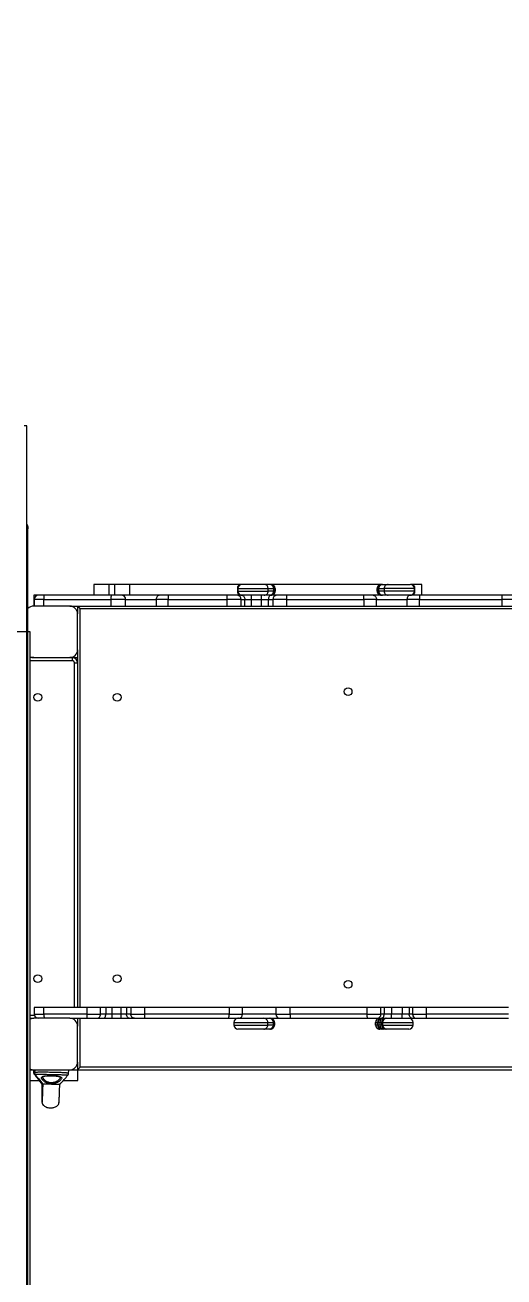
# Model space of a CAD drawing. Header units: millimetres. Extents: x -9110 to 8278, y -6387 to 5914.
# Drawn here: x -2133 to -1204, y 602 to 3032 of the extents above; entities that cross this region are included whole.
import ezdxf

# ---------------------------------------------------------------- set-up
doc = ezdxf.new("R2010")
doc.units = ezdxf.units.MM
for name, color, linetype in [('DIKOM_ОБЪЕКТ', 7, 'Continuous'), ('DIKOM_РАЗМЕР_ЗОНА', 7, 'Continuous'), ('DIKOM_РАЗМЕР_ОБЪЕКТА', 7, 'Continuous')]:
    doc.layers.add(name, color=color, linetype=linetype)
doc.styles.add('style1', font='arial.ttf', dxfattribs={"width": 0.8})
doc.dimstyles.new('1-50', dxfattribs={"dimtxt": 300, "dimasz": 200, "dimexe": 100, "dimexo": 0, "dimgap": 100, "dimtad": 1, "dimtxsty": 'style1', "dimcen": 200, "dimclrd": 7, "dimclre": 7, "dimclrt": 7, "dimadec": 1, "dimazin": 2, "dimtfac": 1, "dimtmove": 0, "dimatfit": 2, "dimfxl": 0, "dimlwd": 25, "dimlwe": 18, "dimarcsym": 0})

# ---------------------------------------------------------------- blocks, each defined once
blk = doc.blocks.new('*D9')
at = {"layer": 'Defpoints', "color": 0, "transparency": 16777216}
for p in [(-2194.7, 3914.4), (-7206.9, -3406.5), (-367.7, -3406.5)]:
    blk.add_point(p, dxfattribs=at)
at = {"layer": 'DIKOM_РАЗМЕР_ОБЪЕКТА', "color": 7, "lineweight": 18, "transparency": 16777216}
for p, q in [((-2194.7, 3914.4), (-7306.9, 3914.4)), ((-367.7, -3406.5), (-7306.9, -3406.5))]:
    blk.add_line(p, q, dxfattribs=at)
at = {"layer": 'DIKOM_РАЗМЕР_ОБЪЕКТА', "color": 7, "lineweight": 25, "transparency": 16777216}
blk.add_line((-7206.9, 3714.4), (-7206.9, -3206.5), dxfattribs=at)
at = {"layer": 'DIKOM_РАЗМЕР_ОБЪЕКТА', "color": 7, "transparency": 16777216}
for points in [[(-7240.3, 3714.4), (-7173.6, 3714.4), (-7206.9, 3914.4)], [(-7240.3, -3206.5), (-7173.6, -3206.5), (-7206.9, -3406.5)]]:
    blk.add_solid(points, dxfattribs=at)
at = {"layer": 'DIKOM_РАЗМЕР_ОБЪЕКТА', "color": 7, "transparency": 16777216, "insert": (-7460.2, 292.3), "char_height": 300, "attachment_point": 5, "rotation": 90, "style": 'style1'}
blk.add_mtext('7300', dxfattribs=at)
blk = doc.blocks.new('*D10')
at = {"layer": 'Defpoints', "color": 0, "transparency": 16777216}
for p in [(-3851.3, 5914.4), (-8660.2, -5406.5), (-497.8, -5406.5)]:
    blk.add_point(p, dxfattribs=at)
at = {"layer": 'DIKOM_РАЗМЕР_ЗОНА', "color": 7, "lineweight": 18, "transparency": 16777216}
for p, q in [((-3851.3, 5914.4), (-8760.2, 5914.4)), ((-497.8, -5406.5), (-8760.2, -5406.5))]:
    blk.add_line(p, q, dxfattribs=at)
at = {"layer": 'DIKOM_РАЗМЕР_ЗОНА', "color": 7, "lineweight": 25, "transparency": 16777216}
blk.add_line((-8660.2, 5714.4), (-8660.2, -5206.5), dxfattribs=at)
at = {"layer": 'DIKOM_РАЗМЕР_ЗОНА', "color": 7, "transparency": 16777216}
for points in [[(-8693.5, 5714.4), (-8626.8, 5714.4), (-8660.2, 5914.4)], [(-8693.5, -5206.5), (-8626.8, -5206.5), (-8660.2, -5406.5)]]:
    blk.add_solid(points, dxfattribs=at)
at = {"layer": 'DIKOM_РАЗМЕР_ЗОНА', "color": 7, "transparency": 16777216, "insert": (-8913.4, 268.5), "char_height": 300, "attachment_point": 5, "rotation": 90, "style": 'style1'}
blk.add_mtext('11300', dxfattribs=at)

msp = doc.modelspace()

# ---------------------------------------------------------------- linework, layer by layer
at = {"layer": 'DIKOM_ОБЪЕКТ', "color": 7, "linetype": 'Continuous', "lineweight": 15}
for p, q in [((-2129.816, 2253.968), (-2134.816, 2253.968)), ((-2129.816, -1746.032), (-2129.816, 2253.968)), ((-1999.838, 1945.969), (-1999.838, 1924.968)), ((-1969.838, 1945.969), (-1999.838, 1945.969)), ((-1969.838, 1924.968), (-1969.838, 1945.969)), ((-1959.782, 1945.969), (-1969.838, 1945.969)), ((-1959.782, 1945.969), (-1959.782, 1924.968)), ((-1929.955, 1945.969), (-1959.782, 1945.969)), ((-1929.955, 1924.968), (-1929.955, 1945.969)), ((-1713.531, 1945.969), (-1929.955, 1945.969)), ((-1712.288, 1945.969), (-1712.374, 1945.969)), ((-1658.691, 1945.969), (-1669.139, 1945.969)), ((-1657.925, 1945.969), (-1658.341, 1945.969)), ((-1657.042, 1945.969), (-1657.925, 1945.969)), ((-1655.877, 1945.969), (-1657.042, 1945.969)), ((-1441.8, 1945.969), (-1655.519, 1945.969)), ((-1441.785, 1945.969), (-1440.62, 1945.969)), ((-1440.62, 1945.969), (-1439.737, 1945.969)), ((-1439.737, 1945.969), (-1439.252, 1945.969)), ((-1438.971, 1945.969), (-1428.523, 1945.969)), ((-1385.4, 1945.969), (-1385.288, 1945.969)), ((-1384.532, 1945.969), (-1384.521, 1945.969)), ((-1362.95, 1945.969), (-1384.126, 1945.969)), ((-1362.95, 1924.968), (-1362.95, 1945.969)), ((-2116.248, 1924.968), (-2116.248, 1903.968)), ((-2107.676, 1924.968), (-2116.248, 1924.968)), ((-1965.786, 1924.968), (-2096.171, 1924.968)), ((-1741.244, 1924.968), (-1855.058, 1924.968)), ((-1721.175, 1937.968), (-1721.175, 1932.969)), ((-1721.175, 1937.968), (-1720.083, 1937.968)), ((-1721.175, 1932.969), (-1720.083, 1932.969)), ((-1720.126, 1937.968), (-1720.126, 1932.969)), ((-1720.126, 1937.968), (-1661.144, 1937.968)), ((-1720.126, 1932.969), (-1661.144, 1932.969)), ((-1712.313, 1924.968), (-1712.374, 1924.968)), ((-1674.427, 1924.968), (-1694.031, 1924.968)), ((-1661.144, 1932.969), (-1661.144, 1937.968)), ((-1661.144, 1937.968), (-1650.696, 1937.968)), ((-1650.696, 1932.969), (-1661.144, 1932.969)), ((-1650.696, 1937.968), (-1650.696, 1932.969)), ((-1650.696, 1937.968), (-1650.678, 1937.968)), ((-1650.696, 1932.969), (-1650.678, 1932.969)), ((-1650.678, 1932.969), (-1650.678, 1937.968)), ((-1650.678, 1937.968), (-1650.25, 1937.968)), ((-1650.25, 1932.969), (-1650.678, 1932.969)), ((-1650.25, 1937.968), (-1650.25, 1932.969)), ((-1650.25, 1937.968), (-1649.047, 1937.968)), ((-1650.25, 1932.969), (-1649.047, 1932.969)), ((-1649.047, 1932.969), (-1649.047, 1937.968)), ((-1649.047, 1937.968), (-1647.882, 1937.968)), ((-1647.882, 1932.969), (-1649.047, 1932.969)), ((-1647.882, 1937.968), (-1647.882, 1932.969)), ((-1647.882, 1937.968), (-1647.862, 1937.968)), ((-1647.882, 1932.969), (-1647.862, 1932.969)), ((-1647.862, 1932.969), (-1647.862, 1937.968)), ((-1475.793, 1924.968), (-1625.171, 1924.968)), ((-1449.8, 1937.968), (-1449.8, 1932.969)), ((-1449.78, 1937.968), (-1449.8, 1937.968)), ((-1449.78, 1932.969), (-1449.8, 1932.969)), ((-1449.78, 1937.968), (-1448.615, 1937.968)), ((-1449.78, 1932.969), (-1449.78, 1937.968)), ((-1448.615, 1932.969), (-1449.78, 1932.969)), ((-1447.411, 1937.968), (-1448.615, 1937.968)), ((-1448.615, 1937.968), (-1448.615, 1932.969)), ((-1447.411, 1932.969), (-1448.615, 1932.969)), ((-1447.411, 1932.969), (-1447.411, 1937.968)), ((-1447.411, 1937.968), (-1446.984, 1937.968)), ((-1446.984, 1932.969), (-1447.411, 1932.969)), ((-1446.984, 1937.968), (-1446.984, 1932.969)), ((-1446.966, 1937.968), (-1446.984, 1937.968)), ((-1446.966, 1932.969), (-1446.984, 1932.969)), ((-1446.966, 1937.968), (-1436.518, 1937.968)), ((-1446.966, 1932.969), (-1446.966, 1937.968)), ((-1436.518, 1932.969), (-1446.966, 1932.969)), ((-1436.518, 1937.968), (-1436.518, 1932.969)), ((-1377.536, 1937.968), (-1436.518, 1937.968)), ((-1377.536, 1932.969), (-1436.518, 1932.969)), ((-1376.487, 1937.968), (-1377.579, 1937.968)), ((-1376.487, 1932.969), (-1377.579, 1932.969)), ((-1377.536, 1932.969), (-1377.536, 1937.968)), ((-1376.487, 1932.969), (-1376.487, 1937.968)), ((-1207.976, 1924.968), (-1367.352, 1924.968)), ((-2046.248, 1903.968), (-2116.248, 1903.968)), ((-2096.786, 1916.968), (-2115.248, 1916.968)), ((-2115.248, 1916.968), (-2115.248, 1903.968)), ((-2096.786, 1916.968), (-1966.401, 1916.968)), ((-2096.786, 1903.968), (-2096.786, 1916.968)), ((-2046.248, 1903.968), (-1966.401, 1903.968)), ((-2031.248, 1903.968), (-2031.248, 1888.968)), ((-2031.248, 1903.968), (-2026.248, 1898.968)), ((-2026.248, 1898.968), (-536.248, 1898.968)), ((-2026.248, 1124.968), (-2026.248, 1898.968)), ((-1937.951, 1916.968), (-1966.401, 1916.968)), ((-1966.401, 1916.968), (-1966.401, 1903.968)), ((-1966.401, 1903.968), (-1937.951, 1903.968)), ((-1937.951, 1903.968), (-1937.951, 1916.968)), ((-1937.951, 1916.968), (-1878.645, 1916.968)), ((-1937.951, 1903.968), (-1878.645, 1903.968)), ((-1855.459, 1916.968), (-1878.645, 1916.968)), ((-1878.645, 1916.968), (-1878.645, 1903.968)), ((-1878.645, 1903.968), (-1855.459, 1903.968)), ((-1855.459, 1903.968), (-1855.459, 1916.968)), ((-1855.459, 1916.968), (-1741.645, 1916.968)), ((-1855.459, 1903.968), (-1741.645, 1903.968)), ((-1713.828, 1916.968), (-1741.645, 1916.968)), ((-1741.645, 1916.968), (-1741.645, 1903.968)), ((-1741.645, 1903.968), (-1713.828, 1903.968)), ((-1713.828, 1903.968), (-1713.828, 1916.968)), ((-1713.828, 1916.968), (-1706.741, 1916.968)), ((-1713.828, 1903.968), (-1706.741, 1903.968)), ((-1706.741, 1903.968), (-1706.741, 1916.968)), ((-1706.741, 1916.968), (-1693.808, 1916.968)), ((-1706.741, 1903.968), (-1693.808, 1903.968)), ((-1693.808, 1903.968), (-1693.808, 1916.968)), ((-1693.808, 1916.968), (-1674.204, 1916.968)), ((-1693.808, 1903.968), (-1674.204, 1903.968)), ((-1674.204, 1916.968), (-1660.999, 1916.968)), ((-1674.204, 1903.968), (-1674.204, 1916.968)), ((-1674.204, 1903.968), (-1660.999, 1903.968)), ((-1660.999, 1916.968), (-1652.26, 1916.968)), ((-1660.999, 1903.968), (-1660.999, 1916.968)), ((-1660.999, 1903.968), (-1652.26, 1903.968)), ((-1624.942, 1916.968), (-1652.26, 1916.968)), ((-1652.26, 1916.968), (-1652.26, 1903.968)), ((-1652.26, 1903.968), (-1624.942, 1903.968)), ((-1624.942, 1903.968), (-1624.942, 1916.968)), ((-1624.942, 1916.968), (-1475.564, 1916.968)), ((-1624.942, 1903.968), (-1475.564, 1903.968)), ((-1475.564, 1916.968), (-1475.564, 1903.968)), ((-1451.116, 1916.968), (-1475.564, 1916.968)), ((-1475.564, 1903.968), (-1451.116, 1903.968)), ((-1451.116, 1903.968), (-1451.116, 1916.968)), ((-1451.116, 1916.968), (-1392.065, 1916.968)), ((-1451.116, 1903.968), (-1392.065, 1903.968)), ((-1367.569, 1916.968), (-1392.065, 1916.968)), ((-1392.065, 1916.968), (-1392.065, 1903.968)), ((-1392.065, 1903.968), (-1367.569, 1903.968)), ((-1367.569, 1903.968), (-1367.569, 1916.968)), ((-1367.569, 1916.968), (-1208.193, 1916.968)), ((-1367.569, 1903.968), (-1208.193, 1903.968)), ((-1181.139, 1916.968), (-1208.193, 1916.968)), ((-1208.193, 1916.968), (-1208.193, 1903.968)), ((-1208.193, 1903.968), (-1181.139, 1903.968)), ((-2031.248, 1818.968), (-2031.248, 1888.968)), ((-2128.084, 1853.969), (-2168.084, 1853.969)), ((-2128.084, 1853.969), (-2128.084, -1346.032)), ((-2123.084, 1853.969), (-2128.084, 1853.969)), ((-2123.084, -1346.032), (-2123.084, 1853.969)), ((-2116.248, 1803.968), (-2123.084, 1803.968)), ((-2041.248, 1797.969), (-2123.084, 1797.969)), ((-2116.248, 1803.968), (-2046.248, 1803.968)), ((-2041.248, 1803.968), (-2046.248, 1803.968)), ((-2041.248, 1797.969), (-2041.248, 1803.968)), ((-2041.248, 1803.968), (-2031.248, 1803.968)), ((-2031.248, 1818.968), (-2031.248, 1124.968)), ((-2037.248, 1793.968), (-2031.248, 1793.968)), ((-2037.248, 1124.968), (-2037.248, 1793.968)), ((-2115.248, 1124.968), (-2115.248, 1111.968)), ((-2096.399, 1124.968), (-2115.248, 1124.968)), ((-2096.399, 1111.968), (-2096.399, 1124.968)), ((-2013.423, 1124.968), (-2096.399, 1124.968)), ((-2013.423, 1124.968), (-2013.423, 1111.968)), ((-1986.563, 1124.968), (-2013.423, 1124.968)), ((-1986.563, 1111.968), (-1986.563, 1124.968)), ((-1976.344, 1124.968), (-1986.563, 1124.968)), ((-1976.344, 1124.968), (-1976.344, 1111.968)), ((-1964.671, 1124.968), (-1976.344, 1124.968)), ((-1964.671, 1124.968), (-1964.671, 1111.968)), ((-1947.37, 1124.968), (-1964.671, 1124.968)), ((-1947.37, 1124.968), (-1947.37, 1111.968)), ((-1935.975, 1124.968), (-1947.37, 1124.968)), ((-1935.975, 1124.968), (-1935.975, 1111.968)), ((-1927.62, 1124.968), (-1935.975, 1124.968)), ((-1927.62, 1124.968), (-1927.62, 1111.968)), ((-1900.785, 1124.968), (-1927.62, 1124.968)), ((-1900.785, 1111.968), (-1900.785, 1124.968)), ((-1737.242, 1124.968), (-1900.785, 1124.968)), ((-1737.242, 1124.968), (-1737.242, 1111.968)), ((-1711.247, 1124.968), (-1737.242, 1124.968)), ((-1711.247, 1111.968), (-1711.247, 1124.968)), ((-1646.265, 1124.968), (-1711.247, 1124.968)), ((-1646.265, 1124.968), (-1646.265, 1111.968)), ((-1618.809, 1124.968), (-1646.265, 1124.968)), ((-1618.809, 1111.968), (-1618.809, 1124.968)), ((-1469.619, 1124.968), (-1618.809, 1124.968)), ((-1469.619, 1124.968), (-1469.619, 1111.968)), ((-1442.579, 1124.968), (-1469.619, 1124.968)), ((-1442.579, 1111.968), (-1442.579, 1124.968)), ((-1436.245, 1124.968), (-1442.579, 1124.968)), ((-1436.245, 1124.968), (-1436.245, 1111.968)), ((-1422.374, 1124.968), (-1436.245, 1124.968)), ((-1422.374, 1124.968), (-1422.374, 1111.968)), ((-1401.569, 1124.968), (-1422.374, 1124.968)), ((-1401.569, 1124.968), (-1401.569, 1111.968)), ((-1387.699, 1124.968), (-1401.569, 1124.968)), ((-1387.699, 1124.968), (-1387.699, 1111.968)), ((-1381.357, 1124.968), (-1387.699, 1124.968)), ((-1381.357, 1124.968), (-1381.357, 1111.968)), ((-1354.303, 1124.968), (-1381.357, 1124.968)), ((-1354.303, 1111.968), (-1354.303, 1124.968)), ((-1194.927, 1124.968), (-1354.303, 1124.968)), ((-2123.084, 1109.968), (-2114.994, 1109.968)), ((-2123.084, 1103.968), (-2116.248, 1103.968)), ((-2046.248, 1103.968), (-2116.248, 1103.968)), ((-2115.248, 1111.968), (-2096.399, 1111.968)), ((-2013.423, 1111.968), (-2096.399, 1111.968)), ((-2046.248, 1103.968), (-2012.962, 1103.968)), ((-2031.248, 1103.968), (-2031.248, 1088.968)), ((-2026.248, 1008.968), (-2026.248, 1103.968)), ((-2013.423, 1111.968), (-1986.563, 1111.968)), ((-1976.344, 1111.968), (-1986.563, 1111.968)), ((-1964.671, 1111.968), (-1976.344, 1111.968)), ((-1947.37, 1111.968), (-1964.671, 1111.968)), ((-1964.368, 1103.968), (-1947.067, 1103.968)), ((-1935.975, 1111.968), (-1947.37, 1111.968)), ((-1927.62, 1111.968), (-1935.975, 1111.968)), ((-1927.62, 1111.968), (-1900.785, 1111.968)), ((-1901.17, 1103.968), (-1737.627, 1103.968)), ((-1737.242, 1111.968), (-1900.785, 1111.968)), ((-1737.242, 1111.968), (-1711.247, 1111.968)), ((-1727.982, 1095.968), (-1727.982, 1090.968)), ((-1727.982, 1095.968), (-1662.027, 1095.968)), ((-1646.265, 1111.968), (-1711.247, 1111.968)), ((-1662.027, 1090.968), (-1662.027, 1095.968)), ((-1662.027, 1095.968), (-1651.058, 1095.968)), ((-1651.058, 1095.968), (-1651.058, 1090.968)), ((-1651.058, 1095.968), (-1651.017, 1095.968)), ((-1651.017, 1090.968), (-1651.017, 1095.968)), ((-1651.017, 1095.968), (-1649.13, 1095.968)), ((-1649.13, 1095.968), (-1649.13, 1090.968)), ((-1649.13, 1095.968), (-1649.09, 1095.968)), ((-1649.09, 1090.968), (-1649.09, 1095.968)), ((-1646.265, 1111.968), (-1618.809, 1111.968)), ((-1469.619, 1111.968), (-1618.809, 1111.968)), ((-1618.595, 1103.968), (-1469.405, 1103.968)), ((-1469.619, 1111.968), (-1442.579, 1111.968)), ((-1452.937, 1095.968), (-1452.937, 1090.968)), ((-1452.937, 1095.968), (-1452.932, 1095.968)), ((-1452.932, 1095.968), (-1449.274, 1095.968)), ((-1452.932, 1090.968), (-1452.932, 1095.968)), ((-1449.274, 1095.968), (-1447.727, 1095.968)), ((-1449.274, 1095.968), (-1449.274, 1090.968)), ((-1447.727, 1090.968), (-1447.727, 1095.968)), ((-1447.727, 1095.968), (-1444.838, 1095.968)), ((-1444.838, 1095.968), (-1441.641, 1095.968)), ((-1444.838, 1095.968), (-1444.838, 1090.968)), ((-1436.245, 1111.968), (-1442.579, 1111.968)), ((-1441.641, 1095.968), (-1439.301, 1095.968)), ((-1441.641, 1095.968), (-1441.641, 1090.968)), ((-1439.301, 1095.968), (-1439.301, 1090.968)), ((-1439.301, 1095.968), (-1380.306, 1095.968)), ((-1422.374, 1111.968), (-1436.245, 1111.968)), ((-1422.374, 1103.968), (-1422.374, 1111.968)), ((-1401.569, 1111.968), (-1422.374, 1111.968)), ((-1422.374, 1103.968), (-1401.569, 1103.968)), ((-1387.699, 1111.968), (-1401.569, 1111.968)), ((-1401.569, 1103.968), (-1401.569, 1111.968)), ((-1381.357, 1111.968), (-1387.699, 1111.968)), ((-1381.357, 1111.968), (-1354.303, 1111.968)), ((-1380.306, 1090.968), (-1380.306, 1095.968)), ((-1354.52, 1103.968), (-1195.144, 1103.968)), ((-1194.927, 1111.968), (-1354.303, 1111.968)), ((-2031.248, 1018.968), (-2031.248, 1088.968)), ((-1727.982, 1090.968), (-1662.027, 1090.968)), ((-1659.047, 1082.968), (-1670.016, 1082.968)), ((-1651.058, 1090.968), (-1662.027, 1090.968)), ((-1657.119, 1082.968), (-1658.872, 1082.968)), ((-1651.058, 1090.968), (-1651.017, 1090.968)), ((-1649.13, 1090.968), (-1651.017, 1090.968)), ((-1649.13, 1090.968), (-1649.09, 1090.968)), ((-1452.937, 1090.968), (-1452.932, 1090.968)), ((-1449.274, 1090.968), (-1452.932, 1090.968)), ((-1449.274, 1090.968), (-1447.727, 1090.968)), ((-1444.838, 1090.968), (-1447.727, 1090.968)), ((-1441.276, 1082.968), (-1444.933, 1082.968)), ((-1441.641, 1090.968), (-1444.838, 1090.968)), ((-1439.301, 1090.968), (-1441.641, 1090.968)), ((-1437.252, 1082.968), (-1440.141, 1082.968)), ((-1439.301, 1090.968), (-1380.306, 1090.968)), ((-1431.302, 1082.968), (-1433.642, 1082.968)), ((-2123.084, 1003.968), (-2116.481, 1003.968)), ((-2116.481, 1003.97), (-2116.586, 998.889)), ((-2116.248, 1003.968), (-2046.248, 1003.968)), ((-2114.336, 1003.968), (-2114.453, 998.299)), ((-2048.467, 996.985), (-2048.322, 1003.968)), ((-2046.248, 1003.968), (-2030.52, 1003.968)), ((-2031.248, 1018.968), (-2031.248, 1003.968)), ((-2030.52, 982.968), (-2030.52, 1003.968)), ((-2030.52, 1003.968), (-543.889, 1003.968)), ((-536.248, 1008.968), (-2026.248, 1008.968)), ((-2123.084, 982.968), (-2105.37, 982.968)), ((-2113.295, 994.955), (-2113.32, 994.968)), ((-2064.57, 989.602), (-2064.559, 989.529)), ((-2059.179, 982.968), (-2030.52, 982.968))]:
    msp.add_line(p, q, dxfattribs=at)
at = {"layer": 'DIKOM_ОБЪЕКТ', "color": 7, "linetype": 'Continuous', "lineweight": 15, "flags": 128}
for points in [[(-1872.062, 1924.968), (-1873.346, 1924.815), (-1874.581, 1924.359), (-1875.719, 1923.62), (-1876.717, 1922.625), (-1877.536, 1921.413), (-1878.144, 1920.03), (-1878.519, 1918.529), (-1878.645, 1916.968)], [(-1712.138, 1924.968), (-1711.085, 1924.815), (-1710.072, 1924.359), (-1709.139, 1923.62), (-1708.322, 1922.625), (-1707.65, 1921.413), (-1707.152, 1920.03), (-1706.845, 1918.529), (-1706.741, 1916.968)], [(-1655.94, 1924.968), (-1656.927, 1924.815), (-1657.876, 1924.359), (-1658.75, 1923.62), (-1659.517, 1922.625), (-1660.146, 1921.413), (-1660.613, 1920.03), (-1660.901, 1918.529), (-1660.999, 1916.968)], [(-1457.864, 1924.968), (-1456.548, 1924.815), (-1455.282, 1924.359), (-1454.115, 1923.62), (-1453.093, 1922.625), (-1452.253, 1921.413), (-1451.63, 1920.03), (-1451.246, 1918.529), (-1451.116, 1916.968)], [(-1385.316, 1924.968), (-1386.633, 1924.815), (-1387.899, 1924.359), (-1389.065, 1923.62), (-1390.088, 1922.625), (-1390.927, 1921.413), (-1391.551, 1920.03), (-1391.935, 1918.529), (-1392.065, 1916.968)], [(-1993.265, 1103.968), (-1991.958, 1104.122), (-1990.701, 1104.577), (-1989.542, 1105.317), (-1988.526, 1106.312), (-1987.693, 1107.524), (-1987.074, 1108.907), (-1986.692, 1110.408), (-1986.563, 1111.968)], [(-1980.71, 1103.968), (-1979.858, 1104.122), (-1979.039, 1104.577), (-1978.285, 1105.317), (-1977.623, 1106.312), (-1977.08, 1107.524), (-1976.676, 1108.907), (-1976.428, 1110.408), (-1976.344, 1111.968)], [(-1931.113, 1103.968), (-1932.062, 1104.122), (-1932.974, 1104.577), (-1933.814, 1105.317), (-1934.551, 1106.312), (-1935.155, 1107.524), (-1935.605, 1108.907), (-1935.881, 1110.408), (-1935.975, 1111.968)], [(-1920.849, 1103.968), (-1922.17, 1104.122), (-1923.44, 1104.577), (-1924.611, 1105.317), (-1925.637, 1106.312), (-1926.479, 1107.524), (-1927.104, 1108.907), (-1927.49, 1110.408), (-1927.62, 1111.968)], [(-1441.793, 1103.968), (-1440.71, 1104.122), (-1439.67, 1104.577), (-1438.711, 1105.317), (-1437.87, 1106.312), (-1437.18, 1107.524), (-1436.667, 1108.907), (-1436.351, 1110.408), (-1436.245, 1111.968)], [(-1382.15, 1103.968), (-1383.233, 1104.122), (-1384.273, 1104.577), (-1385.233, 1105.317), (-1386.074, 1106.312), (-1386.764, 1107.524), (-1387.276, 1108.907), (-1387.592, 1110.408), (-1387.699, 1111.968)], [(-2026.248, 1008.968), (-2027.116, 1008.1), (-2027.958, 1007.258), (-2028.748, 1006.468), (-2029.462, 1005.754), (-2030.078, 1005.138), (-2030.578, 1004.638), (-2030.946, 1004.27), (-2031.172, 1004.044), (-2031.248, 1003.968)], [(-2115.409, 995.48), (-2115.419, 995.492), (-2115.402, 995.525), (-2115.344, 995.564), (-2115.244, 995.609), (-2114.977, 995.701), (-2114.705, 995.778), (-2114.508, 995.828), (-2114.453, 995.842), (-2114.439, 995.845), (-2114.435, 995.846), (-2114.434, 995.846), (-2114.434, 995.846), (-2114.433, 995.846), (-2114.433, 995.846), (-2114.433, 995.846), (-2114.433, 995.846), (-2114.433, 995.846), (-2114.433, 995.846), (-2114.054, 995.935), (-2113.865, 995.974)]]:
    msp.add_lwpolyline(points, dxfattribs=at)
at = {"layer": 'DIKOM_ОБЪЕКТ', "color": 7, "linetype": 'Continuous', "lineweight": 15}
for centre in [(-2108.248, 1726.968), (-1954.248, 1726.968), (-1506.248, 1737.968), (-2108.248, 1180.968), (-1954.248, 1180.968), (-1506.248, 1169.968)]:
    msp.add_circle(centre, 7.5, dxfattribs=at)
for centre, radius, start, end in [((-1713.175, 1937.968), 8, 90, 180), ((-1712.126, 1937.968), 8, 90, 180), ((-1712.31, 1938.293), 7.675, 90.479391, 149.765133), ((-1669.142, 1937.971), 7.998, 359.982312, 89.981819), ((-1658.694, 1937.971), 7.998, 359.982312, 89.981819), ((-1658.678, 1937.968), 8, 0, 90), ((-1658.091, 1938.128), 7.842, 358.833781, 88.78385), ((-1657.045, 1937.971), 7.998, 359.984028, 89.980103), ((-1655.88, 1937.971), 7.998, 359.982312, 89.981819), ((-1655.862, 1937.968), 8, 0, 90), ((-1441.8, 1937.968), 8, 90, 180), ((-1441.782, 1937.971), 7.998, 90.017209, 180.01866), ((-1440.617, 1937.971), 7.998, 90.019897, 180.015972), ((-1439.571, 1938.128), 7.842, 91.21615, 181.166219), ((-1438.984, 1937.968), 8, 90, 180), ((-1438.968, 1937.971), 7.998, 90.020608, 180.015261), ((-1428.52, 1937.971), 7.998, 90.017209, 180.01866), ((-1385.536, 1937.968), 8, 0, 90), ((-1385.352, 1938.293), 7.676, 30.236163, 89.519313), ((-1384.487, 1937.968), 8, 0, 90), ((-2107.248, 1916.968), 8, 90, 180), ((-2070.31, 1918.956), 26.55, 166.912261, 184.293985), ((-1939.914, 1918.955), 26.562, 166.916161, 184.290084), ((-1945.474, 1917.45), 7.539, 356.341415, 85.800341), ((-1815.219, 1918.963), 40.289, 171.427055, 182.836893), ((-1701.405, 1918.963), 40.289, 171.427055, 182.836893), ((-1713.175, 1932.968), 8, 180, 270), ((-1721.371, 1917.429), 7.557, 356.503437, 86.008013), ((-1712.126, 1932.968), 8, 180, 270), ((-1712.309, 1932.646), 7.677, 210.246116, 269.512472), ((-1765.484, 1918.966), 71.704, 358.403878, 4.8021), ((-1745.879, 1918.968), 71.703, 358.402146, 4.800419), ((-1669.141, 1932.966), 7.997, 270.016465, 0.019404), ((-1658.694, 1932.966), 7.997, 270.016465, 0.019404), ((-1658.678, 1932.968), 8, 270, 0), ((-1658.091, 1932.809), 7.842, 271.214423, 1.167946), ((-1655.88, 1932.966), 7.997, 270.016465, 0.019404), ((-1655.862, 1932.968), 8, 270, 0), ((-1657.045, 1932.966), 7.999, 280.063573, 0.015216), ((-1644.701, 1917.413), 7.572, 93.8111, 183.365519), ((-1695.013, 1918.967), 70.099, 358.36632, 4.911319), ((-1545.693, 1918.965), 70.158, 358.369062, 4.908577), ((-1441.8, 1932.968), 8, 180, 270), ((-1441.782, 1932.966), 7.997, 179.979624, 269.984507), ((-1440.617, 1932.966), 7.998, 179.982312, 269.981818), ((-1439.571, 1932.809), 7.842, 178.832054, 268.785577), ((-1438.984, 1932.968), 8, 180, 270), ((-1438.968, 1932.966), 7.998, 179.983023, 269.981108), ((-1428.521, 1932.966), 7.997, 179.979624, 269.984507), ((-1385.536, 1932.968), 8, 270, 0), ((-1385.353, 1932.646), 7.678, 270.488823, 329.752588), ((-1384.487, 1932.968), 8, 270, 0), ((-1293.627, 1918.968), 73.969, 175.347204, 181.549194), ((-1134.251, 1918.968), 73.969, 175.347204, 181.549194), ((-2116.248, 1888.968), 15, 90, 138.029647), ((-2046.248, 1888.968), 15, 0, 90), ((-2116.248, 1818.968), 15, 242.888647, 270), ((-2046.248, 1818.968), 15, 270, 0), ((-2041.248, 1793.968), 10, 0, 90), ((-2116.248, 1088.968), 15, 90, 117.111353), ((-2107.248, 1111.968), 8, 180, 270), ((-2061.275, 1109.978), 35.181, 176.755964, 189.834709), ((-2046.248, 1088.968), 15, 0, 90), ((-1978.347, 1109.975), 35.133, 176.746957, 189.843716), ((-1911.591, 1109.973), 53.117, 177.847378, 186.491124), ((-1894.414, 1109.969), 52.993, 177.837268, 186.501235), ((-1942.632, 1109.973), 41.894, 351.75921, 2.729677), ((-1779.079, 1109.974), 41.885, 351.756287, 2.729192), ((-1719.982, 1095.968), 8, 90, 180), ((-1718.922, 1111.642), 7.682, 272.669181, 2.438645), ((-1670.022, 1095.974), 7.994, 359.958521, 89.962023), ((-1659.052, 1095.974), 7.994, 359.960239, 89.960306), ((-1659.017, 1095.968), 8, 0, 90), ((-1657.124, 1095.974), 7.994, 359.958521, 89.962023), ((-1657.09, 1095.968), 8, 0, 90), ((-1638.49, 1111.743), 7.779, 178.341767, 268.238041), ((-1543.968, 1109.973), 74.868, 178.472693, 184.600149), ((-1394.778, 1109.973), 74.868, 178.472693, 184.600149), ((-1444.937, 1095.968), 8, 90, 180), ((-1444.933, 1095.969), 7.999, 90.002484, 180.006909), ((-1450.114, 1111.498), 7.549, 274.087905, 3.571562), ((-1441.275, 1095.969), 7.999, 90.00491, 180.004483), ((-1439.846, 1096.138), 7.883, 104.557331, 181.232728), ((-1437.039, 1096.17), 7.801, 91.559691, 181.481709), ((-1433.641, 1095.969), 7.999, 90.00491, 180.004483), ((-1431.302, 1095.969), 8, 90.004174, 180.003511), ((-1388.306, 1095.968), 8, 0, 90), ((-1373.822, 1111.499), 7.549, 176.432006, 265.920136), ((-1428.248, 1109.969), 73.972, 355.34732, 1.549124), ((-1719.982, 1090.968), 8, 180, 270), ((-1670.022, 1090.963), 7.994, 270.03919, 0.040265), ((-1659.053, 1090.963), 7.995, 270.040908, 0.038548), ((-1659.017, 1090.968), 8, 270, 0), ((-1657.124, 1090.963), 7.994, 270.03919, 0.040265), ((-1657.09, 1090.968), 8, 270, 0), ((-1444.937, 1090.968), 8, 180, 270), ((-1444.933, 1090.968), 7.999, 179.994304, 269.996303), ((-1441.275, 1090.968), 8, 179.99673, 269.993877), ((-1439.928, 1090.767), 7.802, 178.521261, 268.437339), ((-1437.039, 1090.767), 7.801, 178.519519, 268.439081), ((-1433.641, 1090.968), 8, 179.99673, 269.993877), ((-1431.302, 1090.968), 8, 179.997702, 269.994613), ((-1388.306, 1090.968), 8, 270, 0), ((-2116.248, 1018.968), 15, 242.888647, 270), ((-2046.248, 1018.968), 15, 270, 0), ((-2099.568, 987.433), 2.249, 260.295503, 346.905337), ((-2063.576, 991.332), 1.821, 229.320432, 292.140597)]:
    msp.add_arc(centre, radius, start, end, dxfattribs=at)
for points, knots in [([(-2129.816, 2063.239), (-2129.761, 2063.158), (-2129.404, 2062.63), (-2128.907, 2061.576), (-2128.3, 2060.085), (-2127.856, 2058.561), (-2127.549, 2057.054), (-2127.346, 2055.491), (-2127.32, 2054.423), (-2127.305, 2053.839)], [0, 0, 0, 0, 0.0286211, 0.18580799, 0.34714235, 0.51425714, 0.66932219, 0.81933299, 1, 1, 1, 1]), ([(-2127.305, 1853.969), (-2127.305, 1858.045), (-2127.305, 1869.153), (-2127.305, 1888.86), (-2127.305, 1913.032), (-2127.305, 1938.816), (-2127.305, 1965.758), (-2127.305, 1993.899), (-2127.305, 2023.126), (-2127.305, 2043.601), (-2127.305, 2053.839)], [0, 0, 0, 0, 0.07371569, 0.200907, 0.33414041, 0.46737634, 0.60058496, 0.73372243, 0.86685542, 1, 1, 1, 1]), ([(-1712.463, 1945.969), (-1712.721, 1945.969), (-1712.985, 1945.969), (-1713.024, 1945.969), (-1713.025, 1945.969)], [0, 0, 0, 0, 0.97467747, 1, 1, 1, 1]), ([(-1669.139, 1945.969), (-1669.255, 1945.969), (-1669.492, 1945.969), (-1670.828, 1945.969), (-1672.945, 1945.969), (-1675.859, 1945.969), (-1678.814, 1945.969), (-1681.392, 1945.969), (-1684.016, 1945.969), (-1687.358, 1945.969), (-1691.38, 1945.969), (-1695.378, 1945.969), (-1699.342, 1945.969), (-1703.123, 1945.969), (-1706.462, 1945.969), (-1708.695, 1945.969), (-1710.084, 1945.969), (-1711.162, 1945.969), (-1711.994, 1945.969), (-1712.047, 1945.969), (-1712.07, 1945.969)], [0, 0, 0, 0, 0.05890206, 0.12133323, 0.18635724, 0.2527637, 0.31917139, 0.35172029, 0.38427939, 0.44670939, 0.50561297, 0.56451326, 0.62694273, 0.69196762, 0.75837408, 0.82477999, 0.85732962, 0.8898894, 0.95231897, 1, 1, 1, 1]), ([(-1428.523, 1945.969), (-1428.407, 1945.969), (-1428.17, 1945.969), (-1426.834, 1945.969), (-1424.717, 1945.969), (-1421.803, 1945.969), (-1418.848, 1945.969), (-1416.27, 1945.969), (-1413.646, 1945.969), (-1410.304, 1945.969), (-1406.282, 1945.969), (-1402.284, 1945.969), (-1398.32, 1945.969), (-1394.539, 1945.969), (-1391.2, 1945.969), (-1388.967, 1945.969), (-1387.578, 1945.969), (-1386.5, 1945.969), (-1385.668, 1945.969), (-1385.615, 1945.969), (-1385.591, 1945.969)], [0, 0, 0, 0, 0.05890205, 0.12133151, 0.18635706, 0.25276216, 0.31916698, 0.35171986, 0.38427827, 0.44670826, 0.50560836, 0.5645124, 0.62694131, 0.69196618, 0.75837263, 0.82477995, 0.85732957, 0.88988769, 0.95231898, 1, 1, 1, 1]), ([(-2096.171, 1924.968), (-2096.867, 1924.968), (-2098.297, 1924.968), (-2100.38, 1924.968), (-2102.36, 1924.968), (-2104.109, 1924.968), (-2105.526, 1924.968), (-2106.531, 1924.968), (-2107.139, 1924.968), (-2107.212, 1924.968), (-2107.248, 1924.968)], [0, 0, 0, 0, 0.11733378, 0.24098945, 0.36926701, 0.49999247, 0.63071371, 0.75900172, 0.88267095, 1, 1, 1, 1]), ([(-1944.922, 1924.968), (-1945.449, 1924.968), (-1946.519, 1924.968), (-1948.586, 1924.968), (-1950.985, 1924.968), (-1953.693, 1924.968), (-1956.617, 1924.968), (-1959.666, 1924.968), (-1962.744, 1924.968), (-1964.782, 1924.968), (-1965.786, 1924.968)], [0, 0, 0, 0, 0.12058198, 0.24487627, 0.37176588, 0.50000434, 0.62824045, 0.75513072, 0.87941933, 1, 1, 1, 1]), ([(-1872.062, 1924.968), (-1873.115, 1924.968), (-1875.247, 1924.968), (-1879.125, 1924.968), (-1883.486, 1924.968), (-1888.291, 1924.968), (-1893.41, 1924.968), (-1898.719, 1924.968), (-1904.081, 1924.968), (-1909.422, 1924.968), (-1914.733, 1924.968), (-1920.003, 1924.968), (-1925.157, 1924.968), (-1930.059, 1924.968), (-1934.59, 1924.968), (-1938.626, 1924.968), (-1942.142, 1924.968), (-1944.003, 1924.968), (-1944.922, 1924.968)], [0, 0, 0, 0, 0.06074488, 0.12296912, 0.18622188, 0.24999939, 0.31377955, 0.37703286, 0.43925669, 0.5000007, 0.56074373, 0.62296862, 0.68622039, 0.74999937, 0.81377901, 0.87703133, 0.93925653, 1, 1, 1, 1]), ([(-1855.058, 1924.968), (-1856.71, 1924.968), (-1860.056, 1924.968), (-1864.749, 1924.968), (-1868.94, 1924.968), (-1871.03, 1924.968), (-1872.062, 1924.968)], [0, 0, 0, 0, 0.24668383, 0.50000395, 0.75330837, 1, 1, 1, 1]), ([(-1720.845, 1924.968), (-1721.355, 1924.968), (-1722.391, 1924.968), (-1724.397, 1924.968), (-1726.73, 1924.968), (-1729.368, 1924.968), (-1732.225, 1924.968), (-1735.212, 1924.968), (-1738.238, 1924.968), (-1740.252, 1924.968), (-1741.244, 1924.968)], [0, 0, 0, 0, 0.12069748, 0.2450155, 0.37185253, 0.50000351, 0.62814601, 0.75499152, 0.87930351, 1, 1, 1, 1]), ([(-1712.138, 1924.968), (-1713.818, 1924.968), (-1717.178, 1924.968), (-1719.623, 1924.968), (-1720.845, 1924.968)], [0, 0, 0, 0, 0.49999777, 1, 1, 1, 1]), ([(-1694.031, 1924.968), (-1695.678, 1924.968), (-1698.998, 1924.968), (-1703.792, 1924.968), (-1708.294, 1924.968), (-1710.863, 1924.968), (-1712.138, 1924.968)], [0, 0, 0, 0, 0.24800378, 0.4999951, 0.75198969, 1, 1, 1, 1]), ([(-1655.94, 1924.968), (-1657.271, 1924.968), (-1659.955, 1924.968), (-1664.575, 1924.968), (-1669.447, 1924.968), (-1672.776, 1924.968), (-1674.427, 1924.968)], [0, 0, 0, 0, 0.24801132, 0.50000314, 0.75198963, 1, 1, 1, 1]), ([(-1645.204, 1924.968), (-1646.16, 1924.968), (-1648.072, 1924.968), (-1651.692, 1924.968), (-1654.524, 1924.968), (-1655.94, 1924.968)], [0, 0, 0, 0, 0.33322128, 0.66679459, 1, 1, 1, 1]), ([(-1625.171, 1924.968), (-1626.154, 1924.968), (-1628.148, 1924.968), (-1631.134, 1924.968), (-1634.074, 1924.968), (-1636.878, 1924.968), (-1639.461, 1924.968), (-1641.742, 1924.968), (-1643.7, 1924.968), (-1644.708, 1924.968), (-1645.204, 1924.968)], [0, 0, 0, 0, 0.12078248, 0.24510974, 0.37192104, 0.50000356, 0.62808069, 0.75488959, 0.87921595, 1, 1, 1, 1]), ([(-1457.864, 1924.968), (-1458.914, 1924.968), (-1461.044, 1924.968), (-1465.465, 1924.968), (-1470.466, 1924.968), (-1474.035, 1924.968), (-1475.793, 1924.968)], [0, 0, 0, 0, 0.24625347, 0.50000653, 0.75375909, 1, 1, 1, 1]), ([(-1385.316, 1924.968), (-1386.307, 1924.968), (-1388.313, 1924.968), (-1392.01, 1924.968), (-1396.198, 1924.968), (-1400.843, 1924.968), (-1405.824, 1924.968), (-1411.02, 1924.968), (-1416.299, 1924.968), (-1421.588, 1924.968), (-1426.877, 1924.968), (-1432.156, 1924.968), (-1437.353, 1924.968), (-1442.334, 1924.968), (-1446.98, 1924.968), (-1451.168, 1924.968), (-1454.866, 1924.968), (-1456.873, 1924.968), (-1457.864, 1924.968)], [0, 0, 0, 0, 0.06077317, 0.12300225, 0.18624317, 0.25000048, 0.31375657, 0.37699631, 0.43922705, 0.50000003, 0.56077502, 0.62300373, 0.6862423, 0.75000121, 0.81375799, 0.87699698, 0.93922755, 1, 1, 1, 1]), ([(-1367.352, 1924.968), (-1369.113, 1924.968), (-1372.689, 1924.968), (-1377.7, 1924.968), (-1382.131, 1924.968), (-1384.265, 1924.968), (-1385.316, 1924.968)], [0, 0, 0, 0, 0.24623702, 0.49999809, 0.75376743, 1, 1, 1, 1]), ([(-1188.137, 1924.968), (-1188.638, 1924.968), (-1189.655, 1924.968), (-1191.612, 1924.968), (-1193.878, 1924.968), (-1196.435, 1924.968), (-1199.202, 1924.968), (-1202.1, 1924.968), (-1205.042, 1924.968), (-1207.007, 1924.968), (-1207.976, 1924.968)], [0, 0, 0, 0, 0.12090953, 0.24526225, 0.37200978, 0.49999332, 0.62798605, 0.75473659, 0.87908773, 1, 1, 1, 1]), ([(-2037.248, 1793.968), (-2037.302, 1794.472), (-2037.384, 1795.246), (-2037.882, 1796.177), (-2038.399, 1796.818), (-2039.039, 1797.334), (-2039.971, 1797.833), (-2040.745, 1797.915), (-2041.248, 1797.969)], [0, 0, 0, 0, 0.23946613, 0.36835096, 0.50001803, 0.63163152, 0.76053387, 1, 1, 1, 1]), ([(-2012.962, 1103.968), (-2012.015, 1103.968), (-2010.122, 1103.968), (-2007.273, 1103.968), (-2004.464, 1103.968), (-2001.746, 1103.968), (-1999.206, 1103.968), (-1996.925, 1103.968), (-1994.903, 1103.968), (-1993.811, 1103.968), (-1993.265, 1103.968)], [0, 0, 0, 0, 0.1228142, 0.24561798, 0.37223555, 0.50000217, 0.62775851, 0.75438008, 0.87719454, 1, 1, 1, 1]), ([(-1993.265, 1103.968), (-1992.415, 1103.968), (-1990.713, 1103.968), (-1987.689, 1103.968), (-1984.384, 1103.968), (-1981.935, 1103.968), (-1980.71, 1103.968)], [0, 0, 0, 0, 0.25000975, 0.50000365, 0.75001187, 1, 1, 1, 1]), ([(-1980.71, 1103.968), (-1979.48, 1103.968), (-1977.005, 1103.968), (-1972.915, 1103.968), (-1968.671, 1103.968), (-1965.797, 1103.968), (-1964.368, 1103.968)], [0, 0, 0, 0, 0.24851468, 0.49999564, 0.75148323, 1, 1, 1, 1]), ([(-1947.067, 1103.968), (-1945.643, 1103.968), (-1942.778, 1103.968), (-1938.612, 1103.968), (-1934.642, 1103.968), (-1932.285, 1103.968), (-1931.113, 1103.968)], [0, 0, 0, 0, 0.2485129, 0.49999575, 0.75148346, 1, 1, 1, 1]), ([(-1931.113, 1103.968), (-1929.152, 1103.968), (-1925.228, 1103.968), (-1922.309, 1103.968), (-1920.849, 1103.968)], [0, 0, 0, 0, 0.50000201, 1, 1, 1, 1]), ([(-1920.849, 1103.968), (-1920.319, 1103.968), (-1919.246, 1103.968), (-1917.245, 1103.968), (-1914.965, 1103.968), (-1912.428, 1103.968), (-1909.708, 1103.968), (-1906.89, 1103.968), (-1904.028, 1103.968), (-1902.123, 1103.968), (-1901.17, 1103.968)], [0, 0, 0, 0, 0.12116702, 0.2455549, 0.37220382, 0.5, 0.62779037, 0.75442625, 0.87721894, 1, 1, 1, 1]), ([(-1737.627, 1103.968), (-1736.65, 1103.968), (-1734.667, 1103.968), (-1731.738, 1103.968), (-1728.884, 1103.968), (-1726.198, 1103.968), (-1723.759, 1103.968), (-1721.645, 1103.968), (-1719.87, 1103.968), (-1718.995, 1103.968), (-1718.564, 1103.968)], [0, 0, 0, 0, 0.12080116, 0.24512854, 0.37192454, 0.49999594, 0.62806749, 0.75486223, 0.87919343, 1, 1, 1, 1]), ([(-1718.914, 1103.968), (-1719.262, 1103.968), (-1719.91, 1103.968), (-1719.901, 1103.968), (-1719.897, 1103.968)], [0, 0, 0, 0, 0.53727308, 1, 1, 1, 1]), ([(-1718.564, 1103.968), (-1717.657, 1103.968), (-1715.812, 1103.968), (-1711.999, 1103.968), (-1707.422, 1103.968), (-1702.121, 1103.968), (-1696.291, 1103.968), (-1690.134, 1103.968), (-1683.876, 1103.968), (-1677.64, 1103.968), (-1671.436, 1103.968), (-1665.28, 1103.968), (-1659.296, 1103.968), (-1653.707, 1103.968), (-1648.709, 1103.968), (-1644.486, 1103.968), (-1641.061, 1103.968), (-1639.498, 1103.968), (-1638.729, 1103.968)], [0, 0, 0, 0, 0.06006439, 0.1221685, 0.18571067, 0.25000014, 0.31428692, 0.37782962, 0.43993402, 0.49999824, 0.5600634, 0.62216752, 0.68571224, 0.74999891, 0.81428733, 0.87782985, 0.93993471, 1, 1, 1, 1]), ([(-1638.729, 1103.968), (-1638.332, 1103.968), (-1637.525, 1103.968), (-1635.753, 1103.968), (-1633.566, 1103.968), (-1630.976, 1103.968), (-1628.081, 1103.968), (-1624.983, 1103.968), (-1621.8, 1103.968), (-1619.651, 1103.968), (-1618.595, 1103.968)], [0, 0, 0, 0, 0.12004114, 0.24423987, 0.37135658, 0.50000315, 0.62863531, 0.75576066, 0.87995685, 1, 1, 1, 1]), ([(-1469.405, 1103.968), (-1468.436, 1103.968), (-1466.472, 1103.968), (-1463.533, 1103.968), (-1460.637, 1103.968), (-1457.871, 1103.968), (-1455.316, 1103.968), (-1453.051, 1103.968), (-1451.095, 1103.968), (-1450.077, 1103.968), (-1449.576, 1103.968)], [0, 0, 0, 0, 0.12091924, 0.24527123, 0.37201895, 0.50000253, 0.62798861, 0.75473583, 0.87908617, 1, 1, 1, 1]), ([(-1449.576, 1103.968), (-1448.467, 1103.968), (-1446.251, 1103.968), (-1443.279, 1103.968), (-1441.793, 1103.968)], [0, 0, 0, 0, 0.50000551, 1, 1, 1, 1]), ([(-1441.793, 1103.968), (-1440.449, 1103.968), (-1437.736, 1103.968), (-1432.9, 1103.968), (-1427.724, 1103.968), (-1424.147, 1103.968), (-1422.374, 1103.968)], [0, 0, 0, 0, 0.24768484, 0.49999666, 0.75230202, 1, 1, 1, 1]), ([(-1401.569, 1103.968), (-1399.797, 1103.968), (-1396.219, 1103.968), (-1391.044, 1103.968), (-1386.207, 1103.968), (-1383.494, 1103.968), (-1382.15, 1103.968)], [0, 0, 0, 0, 0.24768729, 0.50000372, 0.75230606, 1, 1, 1, 1]), ([(-1382.15, 1103.968), (-1380.662, 1103.968), (-1377.687, 1103.968), (-1375.469, 1103.968), (-1374.36, 1103.968)], [0, 0, 0, 0, 0.50000286, 1, 1, 1, 1]), ([(-1374.36, 1103.968), (-1373.858, 1103.968), (-1372.84, 1103.968), (-1370.884, 1103.968), (-1368.617, 1103.968), (-1366.061, 1103.968), (-1363.294, 1103.968), (-1360.396, 1103.968), (-1357.454, 1103.968), (-1355.489, 1103.968), (-1354.52, 1103.968)], [0, 0, 0, 0, 0.12091522, 0.24526182, 0.3720171, 0.50000097, 0.62798509, 0.75473596, 0.87908742, 1, 1, 1, 1]), ([(-1670.016, 1082.968), (-1670.177, 1082.968), (-1670.507, 1082.968), (-1671.861, 1082.968), (-1673.378, 1082.968), (-1675.249, 1082.968), (-1678.134, 1082.968), (-1681.616, 1082.968), (-1684.642, 1082.968), (-1687.714, 1082.968), (-1691.616, 1082.968), (-1696.298, 1082.968), (-1700.934, 1082.968), (-1704.72, 1082.968), (-1707.65, 1082.968), (-1710.496, 1082.968), (-1713.694, 1082.968), (-1716.228, 1082.968), (-1717.793, 1082.968), (-1718.99, 1082.968), (-1719.871, 1082.968), (-1719.889, 1082.968), (-1719.897, 1082.968)], [0, 0, 0, 0, 0.05922522, 0.12199614, 0.15472736, 0.18746391, 0.25423402, 0.32100278, 0.35373241, 0.38646912, 0.44924079, 0.5084667, 0.56769039, 0.63046278, 0.66319399, 0.69593054, 0.76269847, 0.82946814, 0.86219914, 0.89493585, 0.95770717, 1, 1, 1, 1]), ([(-1440.141, 1082.968), (-1440.456, 1082.968), (-1441.087, 1082.968), (-1441.213, 1082.968), (-1441.276, 1082.968)], [0, 0, 0, 0, 0.50000121, 1, 1, 1, 1]), ([(-1433.642, 1082.968), (-1433.756, 1082.968), (-1433.984, 1082.968), (-1435.195, 1082.968), (-1436.566, 1082.968), (-1437.252, 1082.968)], [0, 0, 0, 0, 0.33325284, 0.66673446, 1, 1, 1, 1]), ([(-1388.337, 1082.968), (-1388.381, 1082.968), (-1388.478, 1082.968), (-1389.581, 1082.968), (-1391.494, 1082.968), (-1394.23, 1082.968), (-1397.064, 1082.968), (-1399.566, 1082.968), (-1402.13, 1082.968), (-1405.423, 1082.968), (-1409.428, 1082.968), (-1413.447, 1082.968), (-1417.473, 1082.968), (-1421.361, 1082.968), (-1424.847, 1082.968), (-1427.232, 1082.968), (-1428.754, 1082.968), (-1429.97, 1082.968), (-1431.02, 1082.968), (-1431.21, 1082.968), (-1431.302, 1082.968)], [0, 0, 0, 0, 0.05299759, 0.11507875, 0.17974284, 0.24577547, 0.31181196, 0.34417924, 0.37655584, 0.43863745, 0.49721341, 0.55578397, 0.61786731, 0.68253061, 0.74856433, 0.81459946, 0.84696734, 0.87934394, 0.94142777, 1, 1, 1, 1]), ([(-2116.583, 999.055), (-2116.519, 998.254), (-2116.409, 996.871), (-2115.698, 995.897), (-2115.399, 995.487)], [0, 0, 0, 0, 0.57975616, 1, 1, 1, 1]), ([(-2114.373, 997.865), (-2114.431, 997.878), (-2114.92, 997.995), (-2115.537, 998.203), (-2116.207, 998.48), (-2116.552, 998.709), (-2116.554, 998.836), (-2116.554, 998.888)], [0, 0, 0, 0, 0.03577039, 0.30539472, 0.55498322, 0.81883694, 1, 1, 1, 1]), ([(-2081.067, 999.006), (-2082.686, 999.037), (-2085.898, 999.1), (-2090.586, 999.169), (-2095.011, 999.216), (-2098.755, 999.235), (-2101.837, 999.234), (-2104.329, 999.217), (-2106.882, 999.179), (-2109.329, 999.11), (-2111.305, 999.004), (-2112.657, 998.88), (-2113.561, 998.748), (-2114.22, 998.564), (-2114.553, 998.417), (-2114.448, 998.302), (-2114.446, 998.299)], [0, 0, 0, 0, 0.09294501, 0.18442687, 0.27444954, 0.36301495, 0.42787084, 0.49103166, 0.55248463, 0.64143241, 0.72655419, 0.78865152, 0.84924315, 0.90832994, 0.99787066, 1, 1, 1, 1]), ([(-2114.45, 998.463), (-2114.42, 997.834), (-2114.359, 996.533), (-2113.675, 995.489), (-2113.322, 994.949)], [0, 0, 0, 0, 0.48312061, 1, 1, 1, 1]), ([(-2048.499, 996.986), (-2048.489, 997.008), (-2048.449, 997.097), (-2048.721, 997.274), (-2049.494, 997.509), (-2050.868, 997.716), (-2052.444, 997.881), (-2054.016, 998.012), (-2056.196, 998.161), (-2059.179, 998.324), (-2062.598, 998.472), (-2065.823, 998.593), (-2068.654, 998.687), (-2072.119, 998.791), (-2076.267, 998.902), (-2079.462, 998.971), (-2081.067, 999.006)], [0, 0, 0, 0, 0.01884554, 0.07890938, 0.16920233, 0.26279484, 0.32009975, 0.37904525, 0.43963478, 0.53355833, 0.63117596, 0.69164352, 0.75251558, 0.81379616, 0.90643583, 1, 1, 1, 1]), ([(-2049.797, 993.619), (-2049.377, 994.195), (-2048.624, 995.23), (-2048.512, 996.562), (-2048.463, 997.153)], [0, 0, 0, 0, 0.55655393, 1, 1, 1, 1]), ([(-2115.412, 995.478), (-2113.079, 992.573), (-2108.068, 986.336), (-2102.904, 979.894), (-2100.145, 976.452)], [0, 0, 0, 0, 0.46568775, 1, 1, 1, 1]), ([(-2113.331, 994.958), (-2111.08, 992.072), (-2106.25, 985.879), (-2101.271, 979.481), (-2098.612, 976.064)], [0, 0, 0, 0, 0.46596307, 1, 1, 1, 1]), ([(-2080.798, 994.392), (-2082.288, 994.422), (-2085.289, 994.482), (-2089.209, 994.551), (-2092.538, 994.605), (-2095.296, 994.645), (-2097.403, 994.672), (-2098.917, 994.69), (-2099.9, 994.701), (-2100.89, 994.711), (-2101.883, 994.721), (-2102.876, 994.73), (-2103.864, 994.739), (-2104.878, 994.747), (-2105.984, 994.754), (-2107.174, 994.761), (-2108.283, 994.768), (-2109.181, 994.773), (-2110.041, 994.778), (-2110.846, 994.785), (-2111.647, 994.797), (-2112.273, 994.814), (-2112.826, 994.843), (-2113.202, 994.883), (-2113.268, 994.934), (-2113.295, 994.955)], [0, 0, 0, 0, 0.08900984, 0.17931032, 0.238013, 0.29808947, 0.35878065, 0.38184555, 0.40573243, 0.43045677, 0.45606016, 0.48256312, 0.50999514, 0.53836476, 0.57086191, 0.61145981, 0.65545894, 0.69043824, 0.71799015, 0.76676509, 0.80768866, 0.85574233, 0.89758463, 0.95908207, 1, 1, 1, 1]), ([(-2099.947, 985.216), (-2100.402, 985.931), (-2101.308, 987.355), (-2101.329, 989.1), (-2100.263, 990.472), (-2098.02, 991.47), (-2094.734, 992.147), (-2090.594, 992.55), (-2085.858, 992.736), (-2082.518, 992.693), (-2080.846, 992.671)], [0, 0, 0, 0, 0.12400576, 0.24703803, 0.3710784, 0.49602765, 0.62131689, 0.74711763, 0.87347913, 1, 1, 1, 1]), ([(-2100.244, 976.575), (-2100.244, 976.555), (-2100.272, 974.807), (-2100.315, 971.483), (-2100.376, 966.603), (-2100.421, 961.9), (-2100.453, 957.43), (-2100.469, 953.317), (-2100.467, 949.661), (-2100.448, 946.555), (-2100.41, 944.074), (-2100.353, 942.275), (-2100.281, 941.13), (-2100.22, 940.941), (-2100.19, 940.847)], [0, 0, 0, 0, 0.00079037, 0.07006395, 0.14442115, 0.22404365, 0.30898108, 0.39896817, 0.49352969, 0.5918454, 0.69291838, 0.79549517, 0.89830255, 1, 1, 1, 1]), ([(-2098.973, 976.537), (-2099.453, 976.55), (-2100.132, 976.568), (-2100.218, 976.574), (-2100.243, 976.576)], [0, 0, 0, 0, 0.70774509, 1, 1, 1, 1]), ([(-2098.707, 976.187), (-2098.751, 974.568), (-2098.842, 971.2), (-2098.982, 966.458), (-2099.127, 961.832), (-2099.276, 957.475), (-2099.426, 953.482), (-2099.573, 949.962), (-2099.714, 947.002), (-2099.847, 944.675), (-2099.968, 943.041), (-2100.072, 942.089), (-2100.128, 942.014), (-2100.155, 941.978)], [0, 0, 0, 0, 0.06990258, 0.14540956, 0.22622557, 0.31239428, 0.40365129, 0.4995041, 0.59911366, 0.70146336, 0.80526765, 0.90922455, 1, 1, 1, 1]), ([(-2081.284, 976.95), (-2082.348, 976.98), (-2084.471, 977.039), (-2087.553, 977.605), (-2090.419, 978.472), (-2093.006, 979.609), (-2095.275, 980.928), (-2097.2, 982.35), (-2098.805, 983.809), (-2099.568, 984.748), (-2099.947, 985.216)], [0, 0, 0, 0, 0.12666975, 0.25270956, 0.37924408, 0.50506372, 0.63020465, 0.754488, 0.8777621, 1, 1, 1, 1]), ([(-2065.715, 975.504), (-2065.798, 975.504), (-2065.969, 975.502), (-2067.296, 975.523), (-2068.901, 975.551), (-2070.724, 975.585), (-2073.01, 975.629), (-2075.681, 975.681), (-2078.476, 975.737), (-2081.583, 975.801), (-2085.033, 975.873), (-2088.384, 975.943), (-2091.307, 976.007), (-2093.528, 976.056), (-2095.345, 976.098), (-2097.049, 976.137), (-2098.325, 976.171), (-2098.766, 976.184), (-2098.703, 976.186), (-2098.702, 976.186)], [0, 0, 0, 0, 0.06579585, 0.13543362, 0.18197296, 0.22984873, 0.29261325, 0.35714928, 0.41924107, 0.48240297, 0.56349902, 0.6468993, 0.70763041, 0.76982826, 0.81531612, 0.86193993, 0.93720473, 0.99833407, 1, 1, 1, 1]), ([(-2098.553, 990.133), (-2098.536, 990.231), (-2098.505, 990.41), (-2098.295, 990.581), (-2097.748, 990.94), (-2096.631, 991.379), (-2095.158, 991.735), (-2093.495, 992.019), (-2091.478, 992.256), (-2088.899, 992.444), (-2085.848, 992.552), (-2082.474, 992.566), (-2078.93, 992.478), (-2075.546, 992.287), (-2072.895, 992.043), (-2071.006, 991.803), (-2069.685, 991.596), (-2068.552, 991.378), (-2067.501, 991.134), (-2066.453, 990.83), (-2065.439, 990.441), (-2065.002, 990.125), (-2064.767, 989.954)], [0, 0, 0, 0, 0.06150458, 0.1121431, 0.15545186, 0.21690011, 0.26453379, 0.30449286, 0.35310117, 0.41045738, 0.4720536, 0.53689747, 0.60482423, 0.67418498, 0.73525282, 0.77116951, 0.80299945, 0.83237346, 0.86204578, 0.90029407, 0.94624844, 1, 1, 1, 1]), ([(-2097.377, 986.923), (-2097.733, 987.527), (-2098.422, 988.696), (-2098.498, 989.672), (-2098.535, 990.144)], [0, 0, 0, 0, 0.5166932, 1, 1, 1, 1]), ([(-2064.559, 989.529), (-2064.593, 989.253), (-2064.662, 988.7), (-2065.04, 987.781), (-2065.596, 986.828), (-2066.335, 985.835), (-2067.251, 984.808), (-2068.377, 983.739), (-2069.671, 982.701), (-2071.087, 981.745), (-2072.508, 980.949), (-2073.917, 980.302), (-2075.745, 979.618), (-2078.211, 978.994), (-2081.369, 978.709), (-2084.558, 978.936), (-2087.576, 979.645), (-2090.291, 980.756), (-2092.623, 982.135), (-2094.165, 983.348), (-2095.129, 984.241), (-2095.72, 984.837), (-2096.222, 985.392), (-2096.681, 985.951), (-2097.052, 986.437), (-2097.274, 986.769), (-2097.377, 986.923)], [0, 0, 0, 0, 0.04151997, 0.0828604, 0.12539882, 0.16497283, 0.20615493, 0.25024677, 0.29429201, 0.33455332, 0.37467998, 0.40689587, 0.43734627, 0.49982636, 0.56214478, 0.62368491, 0.68681782, 0.74903634, 0.81118874, 0.87303391, 0.89540852, 0.91611835, 0.94257941, 0.96006106, 0.98152937, 1, 1, 1, 1]), ([(-2062.89, 989.645), (-2062.507, 989.212), (-2061.742, 988.349), (-2061.995, 986.647), (-2063.202, 984.687), (-2065.341, 982.551), (-2068.293, 980.44), (-2072.007, 978.592), (-2075.681, 977.518), (-2078.843, 977.035), (-2080.473, 976.979), (-2081.284, 976.95)], [0, 0, 0, 0, 0.12403474, 0.24776689, 0.37120175, 0.49468952, 0.61956285, 0.74525009, 0.87230668, 0.93644937, 1, 1, 1, 1]), ([(-2080.846, 992.671), (-2079.848, 992.641), (-2077.844, 992.58), (-2074.935, 992.403), (-2072.175, 992.158), (-2069.646, 991.839), (-2067.394, 991.438), (-2065.488, 990.947), (-2063.928, 990.366), (-2063.236, 989.885), (-2062.89, 989.645)], [0, 0, 0, 0, 0.1251318, 0.25118298, 0.37617134, 0.5018954, 0.62660821, 0.75169161, 0.87592194, 1, 1, 1, 1]), ([(-2049.854, 993.638), (-2049.847, 993.623), (-2049.817, 993.556), (-2050.381, 993.54), (-2051.515, 993.552), (-2053.227, 993.611), (-2055.426, 993.692), (-2058.097, 993.786), (-2061.178, 993.887), (-2064.628, 993.993), (-2068.382, 994.098), (-2072.37, 994.201), (-2076.533, 994.301), (-2079.372, 994.361), (-2080.798, 994.392)], [0, 0, 0, 0, 0.02665083, 0.11847625, 0.20912901, 0.29845693, 0.38772307, 0.47572147, 0.56390395, 0.65129302, 0.73855158, 0.82584448, 0.91250985, 1, 1, 1, 1]), ([(-2067.241, 940.146), (-2067.201, 940.249), (-2067.126, 940.448), (-2066.998, 941.747), (-2066.871, 943.551), (-2066.748, 945.72), (-2066.633, 948.073), (-2066.528, 950.472), (-2066.434, 952.804), (-2066.35, 954.989), (-2066.279, 956.97), (-2066.213, 958.869), (-2066.142, 960.964), (-2066.046, 963.94), (-2065.919, 968.153), (-2065.802, 972.194), (-2065.732, 974.886), (-2065.716, 975.505)], [0, 0, 0, 0, 0.11761595, 0.22566131, 0.32322888, 0.41013413, 0.48656885, 0.55307762, 0.61037797, 0.65916701, 0.700165, 0.73408559, 0.77104681, 0.81743447, 0.89125635, 0.97500598, 1, 1, 1, 1]), ([(-2065.819, 975.385), (-2062.992, 978.621), (-2057.879, 984.473), (-2052.304, 990.782), (-2049.812, 993.603)], [0, 0, 0, 0, 0.55297897, 1, 1, 1, 1]), ([(-2064.767, 989.954), (-2064.685, 989.86), (-2064.521, 989.671), (-2064.544, 989.642), (-2064.556, 989.627)], [0, 0, 0, 0, 0.4948316, 1, 1, 1, 1]), ([(-2100.256, 941.551), (-2100.154, 940.522), (-2099.949, 938.438), (-2098.064, 935.547), (-2095.55, 933.39), (-2093.191, 932.104), (-2091.389, 931.384), (-2090.084, 930.963), (-2087.835, 930.379), (-2084.324, 929.917), (-2080.343, 930.135), (-2076.89, 930.882), (-2074.057, 931.906), (-2071.279, 933.506), (-2069, 935.652), (-2067.478, 938.181), (-2067.261, 939.947), (-2067.156, 940.794)], [0, 0, 0, 0, 0.07899716, 0.15988192, 0.23898784, 0.30680998, 0.34082946, 0.36833406, 0.39747761, 0.49467884, 0.60146053, 0.65963286, 0.72821361, 0.80141422, 0.87291451, 0.93907355, 1, 1, 1, 1])]:
    msp.add_open_spline(points, degree=3, knots=knots, dxfattribs=at)

# ---------------------------------------------------------------- dimensions: what is measured, and where the dimension line sits
at = {"layer": 'DIKOM_РАЗМЕР_ЗОНА'}
dim = msp.add_linear_dim(base=(-8660.16, -5406.454), p1=(-3851.314, 5914.391), p2=(-497.849, -5406.454), angle=90, text='11300', dimstyle='1-50', dxfattribs=at)
dim.commit()
dim.dimension.update_dxf_attribs({"geometry": '*D10', "text_midpoint": (-8660.16, 268.455), "dimtype": 160})
at = {"layer": 'DIKOM_РАЗМЕР_ОБЪЕКТА'}
dim = msp.add_linear_dim(base=(-7206.946, -3406.454), p1=(-2194.748, 3914.391), p2=(-367.748, -3406.454), angle=90, text='7300', dimstyle='1-50', dxfattribs=at)
dim.commit()
dim.dimension.update_dxf_attribs({"geometry": '*D9', "text_midpoint": (-7206.946, 292.262), "dimtype": 160})

doc.saveas('drawing.dxf')
